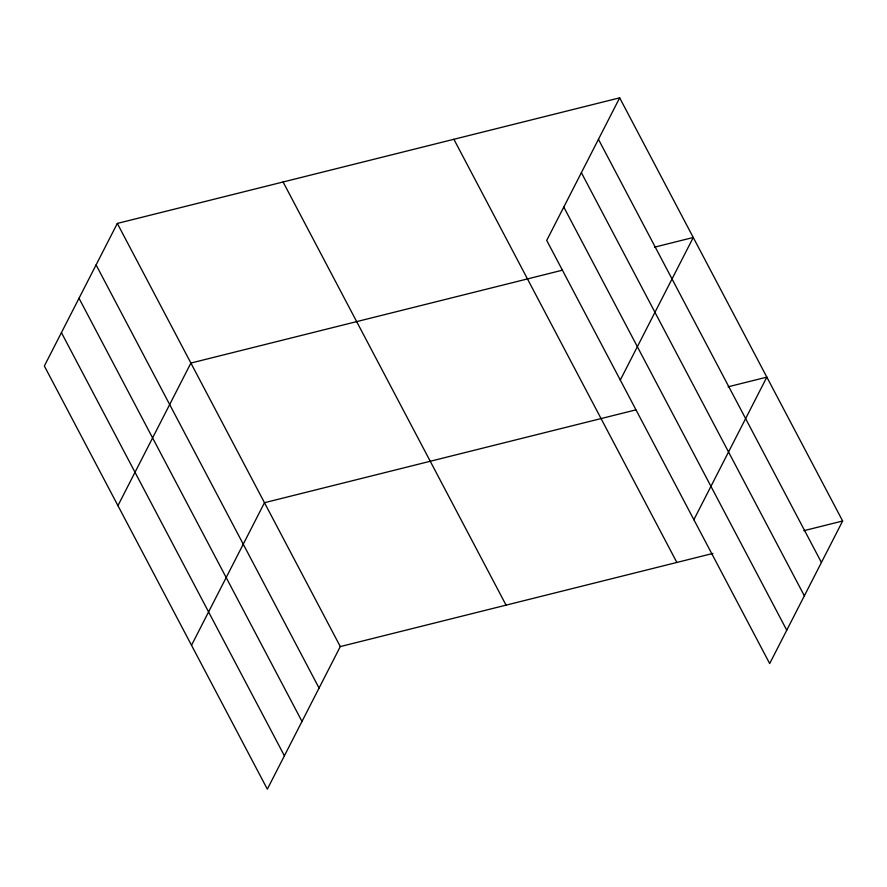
<?xml version="1.0" encoding="UTF-8"?>
<svg xmlns="http://www.w3.org/2000/svg" width="887" height="887" viewBox="0 0 887 887"><rect width="100%" height="100%" fill="white"/><g stroke="black" fill="none" stroke-linecap="round" stroke-linejoin="round"><path stroke-width="1.33" d="M619.669 97.836L546.714 240.421L769.683 663.576L842.65 521.002L619.669 97.836L117.317 223.424L44.35 365.998L267.331 789.164L340.286 646.579L712.971 553.421M117.938 505.645L190.893 363.06L562.236 270.236M191.514 645.281L264.481 502.707L635.824 409.883M620.29 380.057L693.257 237.483L654.484 247.174M693.878 519.704L766.834 377.13L728.072 386.821M803.877 530.692L842.65 521.002M598.448 139.314L821.429 562.48M581.373 172.677L804.354 595.842M563.777 207.059L786.758 630.213M453.889 139.281L676.87 562.447M283.086 181.979L506.067 605.145M117.317 223.424L340.286 646.579M96.084 264.891L319.065 688.057M79.01 298.254L301.99 721.419M61.425 332.636L284.405 755.802"/></g></svg>
